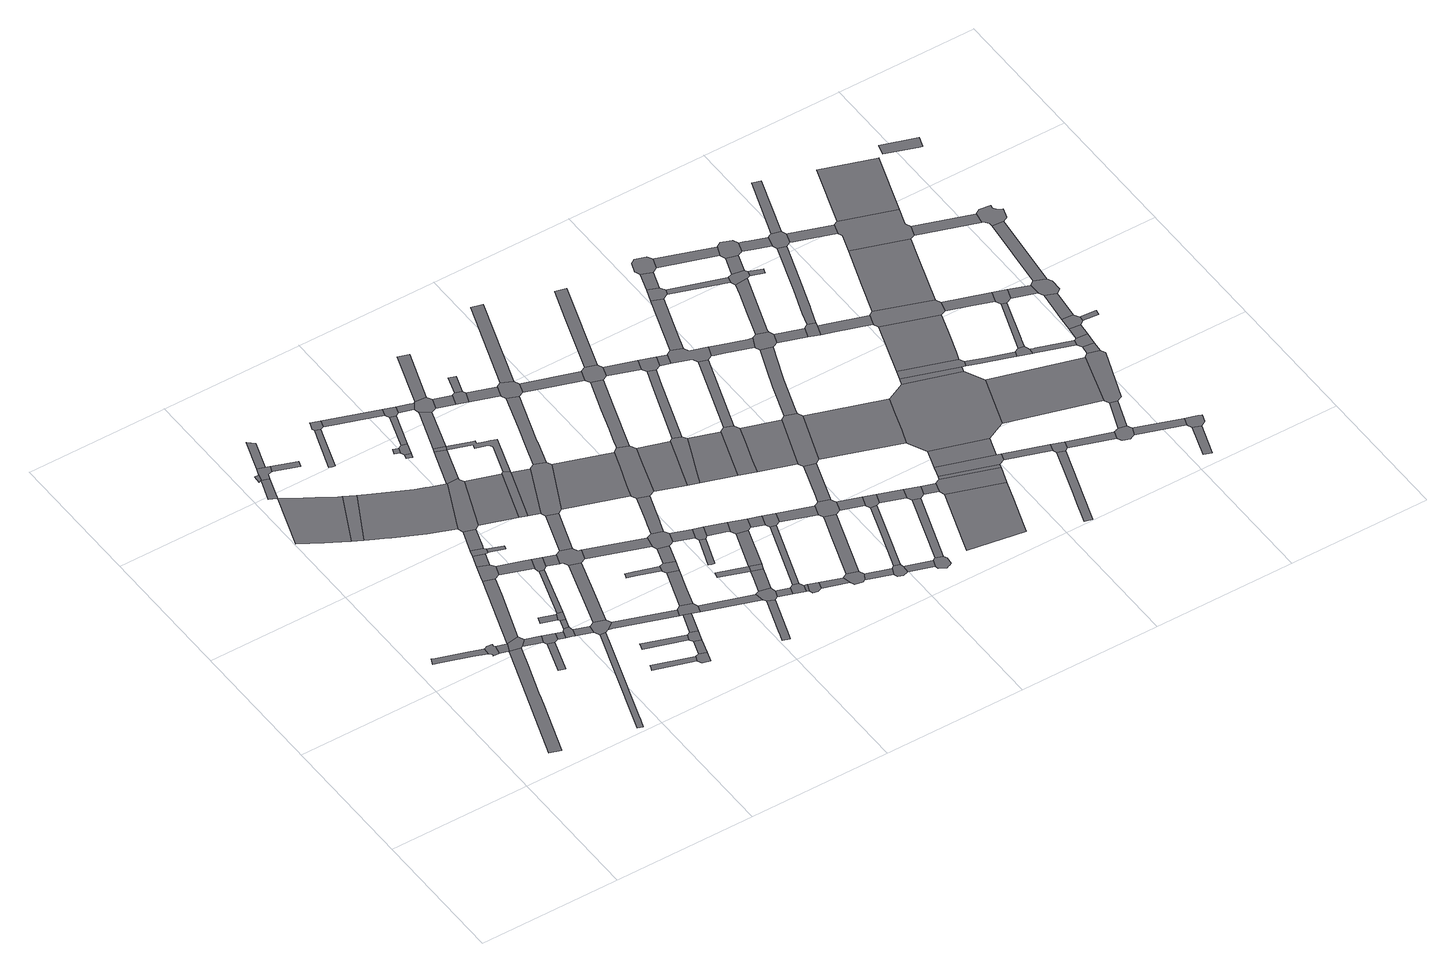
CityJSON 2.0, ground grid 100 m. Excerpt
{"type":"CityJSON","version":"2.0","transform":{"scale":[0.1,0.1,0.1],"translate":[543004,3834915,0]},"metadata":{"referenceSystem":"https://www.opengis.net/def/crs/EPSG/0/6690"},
"CityObjects":{
"road1":{"type":"Road","attributes":{"RoadStructureAttribute.sectionType":"1"},"geometry":[{"type":"MultiSurface","lod":"1","boundaries":[[[0,1,2,3,4,5,6,7,8,9,10,11,12]]]}]},
"road2":{"type":"Road","attributes":{"RoadStructureAttribute.sectionType":"1"},"geometry":[{"type":"MultiSurface","lod":"1","boundaries":[[[13,14,15,16,17,18,19,20,21,22]]]}]},
"road3":{"type":"Road","geometry":[{"type":"MultiSurface","lod":"1","boundaries":[[[23,24,22,21,25,26,27,28,29,30,31,32]]]}]},
"road4":{"type":"Road","attributes":{"RoadStructureAttribute.sectionType":"1"},"geometry":[{"type":"MultiSurface","lod":"1","boundaries":[[[30,29,33,0,34]]]}]},
"road5":{"type":"Road","geometry":[{"type":"MultiSurface","lod":"1","boundaries":[[[35,34,0,12,36,37]]]}]},
"road6":{"type":"Road","attributes":{"RoadStructureAttribute.sectionType":"1"},"geometry":[{"type":"MultiSurface","lod":"1","boundaries":[[[38,39,40,41]]]}]},
"road7":{"type":"Road","attributes":{"RoadStructureAttribute.sectionType":"1"},"geometry":[{"type":"MultiSurface","lod":"1","boundaries":[[[37,36,42,43,44]]]}]},
"road8":{"type":"Road","geometry":[{"type":"MultiSurface","lod":"1","boundaries":[[[45,46,47,48,49,50,51,52,53,54,55,56]]]}]},
"road9":{"type":"Road","attributes":{"RoadStructureAttribute.sectionType":"1"},"geometry":[{"type":"MultiSurface","lod":"1","boundaries":[[[57,58,50,59,60,61,62]]]}]},
"road10":{"type":"Road","geometry":[{"type":"MultiSurface","lod":"1","boundaries":[[[63,64,65,66,57,67]]]}]},
"road11":{"type":"Road","attributes":{"RoadStructureAttribute.sectionType":"1"},"geometry":[{"type":"MultiSurface","lod":"1","boundaries":[[[68,69,70,71,72,73,74,75,76,77,78]]]}]},
"road12":{"type":"Road","geometry":[{"type":"MultiSurface","lod":"1","boundaries":[[[79,34,35,80,81]]]}]},
"road13":{"type":"Road","geometry":[{"type":"MultiSurface","lod":"1","boundaries":[[[44,43,38,41,82,83]]]}]},
"road14":{"type":"Road","geometry":[{"type":"MultiSurface","lod":"1","boundaries":[[[84,67,57,62,85,86,87,88,89]]]}]},
"road15":{"type":"Road","geometry":[{"type":"MultiSurface","lod":"1","boundaries":[[[56,55,90,91]]]}]},
"road16":{"type":"Road","attributes":{"RoadStructureAttribute.sectionType":"1"},"geometry":[{"type":"MultiSurface","lod":"1","boundaries":[[[83,82,92,93]]]}]},
"road17":{"type":"Road","attributes":{"RoadStructureAttribute.sectionType":"1"},"geometry":[{"type":"MultiSurface","lod":"1","boundaries":[[[94,84,89,95]]]}]},
"road18":{"type":"Road","geometry":[{"type":"MultiSurface","lod":"1","boundaries":[[[96,93,92,97,98,99,100]]]}]},
"road19":{"type":"Road","geometry":[{"type":"MultiSurface","lod":"1","boundaries":[[[101,102,103,104]]]}]},
"road20":{"type":"Road","geometry":[{"type":"MultiSurface","lod":"1","boundaries":[[[105,106,107,108,88,87]]]}]},
"road21":{"type":"Road","attributes":{"RoadStructureAttribute.sectionType":"1"},"geometry":[{"type":"MultiSurface","lod":"1","boundaries":[[[109,96,100,110]]]}]},
"road22":{"type":"Road","attributes":{"RoadStructureAttribute.sectionType":"1"},"geometry":[{"type":"MultiSurface","lod":"1","boundaries":[[[111,99,98,112,113,114]]]}]},
"road23":{"type":"Road","geometry":[{"type":"MultiSurface","lod":"1","boundaries":[[[115,104,103,109,110,116]]]}]},
"road24":{"type":"Road","geometry":[{"type":"MultiSurface","lod":"1","boundaries":[[[117,118,79,81,119,120,121]]]}]},
"road25":{"type":"Road","geometry":[{"type":"MultiSurface","lod":"1","boundaries":[[[122,117,121,123,124]]]}]},
"road26":{"type":"Road","geometry":[{"type":"MultiSurface","lod":"1","boundaries":[[[125,126,127,114,113,128,129,130,68,78,131,132,133]]]}]},
"road27":{"type":"Road","geometry":[{"type":"MultiSurface","lod":"1","boundaries":[[[134,135,136,137,138,91,90,139,140,141,142,143,144]]]}]},
"road28":{"type":"Road","geometry":[{"type":"MultiSurface","lod":"1","boundaries":[[[145,122,124,146,147,148,149,150]]]}]},
"road29":{"type":"Road","attributes":{"RoadStructureAttribute.sectionType":"1"},"geometry":[{"type":"MultiSurface","lod":"1","boundaries":[[[151,152,153,154,155]]]}]},
"road30":{"type":"Road","attributes":{"RoadStructureAttribute.sectionType":"1"},"geometry":[{"type":"MultiSurface","lod":"1","boundaries":[[[156,157,115,116,158]]]}]},
"road31":{"type":"Road","attributes":{"RoadStructureAttribute.sectionType":"1"},"geometry":[{"type":"MultiSurface","lod":"1","boundaries":[[[159,160,120,119,161,162]]]}]},
"road32":{"type":"Road","geometry":[{"type":"MultiSurface","lod":"1","boundaries":[[[163,145,150,164,165]]]}]},
"road33":{"type":"Road","geometry":[{"type":"MultiSurface","lod":"1","boundaries":[[[166,167,168,148,147]]]}]},
"road34":{"type":"Road","attributes":{"RoadStructureAttribute.sectionType":"1"},"geometry":[{"type":"MultiSurface","lod":"1","boundaries":[[[169,170,171,172,173,174,175]]]}]},
"road35":{"type":"Road","attributes":{"RoadStructureAttribute.sectionType":"1"},"geometry":[{"type":"MultiSurface","lod":"1","boundaries":[[[176,177,178,179,180]]]}]},
"road36":{"type":"Road","attributes":{"RoadStructureAttribute.sectionType":"1"},"geometry":[{"type":"MultiSurface","lod":"1","boundaries":[[[181,125,133,182,183]]]}]},
"road37":{"type":"Road","geometry":[{"type":"MultiSurface","lod":"1","boundaries":[[[184,155,154,185,186,187]]]}]},
"road38":{"type":"Road","geometry":[{"type":"MultiSurface","lod":"1","boundaries":[[[162,161,188,156,158,189,190]]]}]},
"road39":{"type":"Road","attributes":{"RoadStructureAttribute.sectionType":"1"},"geometry":[{"type":"MultiSurface","lod":"1","boundaries":[[[191,132,131,192,193,194,195]]]}]},
"road40":{"type":"Road","attributes":{"RoadStructureAttribute.sectionType":"1"},"geometry":[{"type":"MultiSurface","lod":"1","boundaries":[[[196,184,187,197]]]}]},
"road41":{"type":"Road","attributes":{"RoadStructureAttribute.sectionType":"1"},"geometry":[{"type":"MultiSurface","lod":"1","boundaries":[[[190,189,198,199,200]]]}]},
"road42":{"type":"Road","geometry":[{"type":"MultiSurface","lod":"1","boundaries":[[[201,202,203,169,175,204,205,206]]]}]},
"road43":{"type":"Road","geometry":[{"type":"MultiSurface","lod":"1","boundaries":[[[207,208,209,210,211,144,143,163,165,212,213]]]}]},
"road44":{"type":"Road","geometry":[{"type":"MultiSurface","lod":"1","boundaries":[[[214,215,180,179,196,197,216]]]}]},
"road45":{"type":"Road","geometry":[{"type":"MultiSurface","lod":"1","boundaries":[[[217,200,199,218,181,183,219,220,221,222]]]}]},
"road46":{"type":"Road","attributes":{"RoadStructureAttribute.sectionType":"1"},"geometry":[{"type":"MultiSurface","lod":"1","boundaries":[[[223,214,216,224]]]}]},
"road47":{"type":"Road","geometry":[{"type":"MultiSurface","lod":"1","boundaries":[[[225,226,227,228]]]}]},
"road48":{"type":"Road","attributes":{"RoadStructureAttribute.sectionType":"1"},"geometry":[{"type":"MultiSurface","lod":"1","boundaries":[[[229,230,231,232]]]}]},
"road49":{"type":"Road","attributes":{"RoadStructureAttribute.sectionType":"1"},"geometry":[{"type":"MultiSurface","lod":"1","boundaries":[[[213,212,233,234]]]}]},
"road50":{"type":"Road","geometry":[{"type":"MultiSurface","lod":"1","boundaries":[[[235,228,227,229,232,236]]]}]},
"road51":{"type":"Road","attributes":{"RoadStructureAttribute.sectionType":"1"},"geometry":[{"type":"MultiSurface","lod":"1","boundaries":[[[206,205,204,237,238,239,240,241]]]}]},
"road52":{"type":"Road","geometry":[{"type":"MultiSurface","lod":"1","boundaries":[[[242,195,194,223,224,243,244,245]]]}]},
"road53":{"type":"Road","attributes":{"RoadStructureAttribute.sectionType":"1"},"geometry":[{"type":"MultiSurface","lod":"1","boundaries":[[[246,217,222,247]]]}]},
"road54":{"type":"Road","attributes":{"RoadStructureAttribute.sectionType":"1"},"geometry":[{"type":"MultiSurface","lod":"1","boundaries":[[[248,249,250,144,211,251]]]}]},
"road55":{"type":"Road","attributes":{"RoadStructureAttribute.sectionType":"1"},"geometry":[{"type":"MultiSurface","lod":"1","boundaries":[[[252,253,254,255,256,257,258,259,260]]]}]},
"road56":{"type":"Road","attributes":{"RoadStructureAttribute.sectionType":"1"},"geometry":[{"type":"MultiSurface","lod":"1","boundaries":[[[261,235,236,262]]]}]},
"road57":{"type":"Road","geometry":[{"type":"MultiSurface","lod":"1","boundaries":[[[263,264,234,233,265,266,267]]]}]},
"road58":{"type":"Road","attributes":{"RoadStructureAttribute.sectionType":"1"},"geometry":[{"type":"MultiSurface","lod":"1","boundaries":[[[268,269,270,242,245,271,272]]]}]},
"road59":{"type":"Road","geometry":[{"type":"MultiSurface","lod":"1","boundaries":[[[273,248,251,274]]]}]},
"road60":{"type":"Road","attributes":{"RoadStructureAttribute.sectionType":"1"},"geometry":[{"type":"MultiSurface","lod":"1","boundaries":[[[220,219,275,276]]]}]},
"road61":{"type":"Road","attributes":{"function":"2","RoadStructureAttribute.sectionType":"1"},"geometry":[{"type":"MultiSurface","lod":"1","boundaries":[[[266,265,277,278]]]}]},
"road62":{"type":"Road","geometry":[{"type":"MultiSurface","lod":"1","boundaries":[[[241,240,239,261,262,279,280]]]}]},
"road63":{"type":"Road","attributes":{"RoadStructureAttribute.sectionType":"1"},"geometry":[{"type":"MultiSurface","lod":"1","boundaries":[[[244,243,281,282]]]}]},
"road64":{"type":"Road","geometry":[{"type":"MultiSurface","lod":"1","boundaries":[[[283,260,259,284,268,272,285]]]}]},
"road65":{"type":"Road","attributes":{"RoadStructureAttribute.sectionType":"1"},"geometry":[{"type":"MultiSurface","lod":"1","boundaries":[[[286,287,273,274,288]]]}]},
"road66":{"type":"Road","attributes":{"RoadStructureAttribute.sectionType":"1"},"geometry":[{"type":"MultiSurface","lod":"1","boundaries":[[[289,290,291,292,293,294,295,274,251,296,297,298,299,300,301,302,263,267]]]}]},
"road67":{"type":"Road","geometry":[{"type":"MultiSurface","lod":"1","boundaries":[[[303,304,305,278,277,246,247,306,307,308]]]}]},
"road68":{"type":"Road","attributes":{"RoadStructureAttribute.sectionType":"1"},"geometry":[{"type":"MultiSurface","lod":"1","boundaries":[[[309,310,280,279,311,312]]]}]},
"road69":{"type":"Road","attributes":{"RoadStructureAttribute.sectionType":"1"},"geometry":[{"type":"MultiSurface","lod":"1","boundaries":[[[313,314,315,316,317,318,319,320]]]}]},
"road70":{"type":"Road","attributes":{"RoadStructureAttribute.sectionType":"1"},"geometry":[{"type":"MultiSurface","lod":"1","boundaries":[[[321,322,323,324,283,285,325]]]}]},
"road71":{"type":"Road","geometry":[{"type":"MultiSurface","lod":"1","boundaries":[[[326,312,311,327,286,288,328,329,330]]]}]},
"road72":{"type":"Road","geometry":[{"type":"MultiSurface","lod":"1","boundaries":[[[331,276,275,332,321,325,333,334,335,336]]]}]},
"road73":{"type":"Road","geometry":[{"type":"MultiSurface","lod":"1","boundaries":[[[337,338,282,281,339,340,313,320,341,342,343,344,345,346]]]}]},
"road74":{"type":"Road","geometry":[{"type":"MultiSurface","lod":"1","boundaries":[[[347,348,349,350,351]]]}]},
"road75":{"type":"Road","attributes":{"RoadStructureAttribute.sectionType":"1"},"geometry":[{"type":"MultiSurface","lod":"1","boundaries":[[[329,328,352,353]]]}]},
"road76":{"type":"Road","attributes":{"RoadStructureAttribute.sectionType":"1"},"geometry":[{"type":"MultiSurface","lod":"1","boundaries":[[[354,355,356,357,358]]]}]},
"road77":{"type":"Road","attributes":{"RoadStructureAttribute.sectionType":"1"},"geometry":[{"type":"MultiSurface","lod":"1","boundaries":[[[335,334,359,360]]]}]},
"road78":{"type":"Road","attributes":{"function":"2","RoadStructureAttribute.sectionType":"1"},"geometry":[{"type":"MultiSurface","lod":"1","boundaries":[[[307,306,361,362,363,364]]]}]},
"road79":{"type":"Road","attributes":{"RoadStructureAttribute.sectionType":"1"},"geometry":[{"type":"MultiSurface","lod":"1","boundaries":[[[350,365,337,346,366,367,368]]]}]},
"road80":{"type":"Road","attributes":{"RoadStructureAttribute.sectionType":"1"},"geometry":[{"type":"MultiSurface","lod":"1","boundaries":[[[345,344,369,370]]]}]},
"road81":{"type":"Road","attributes":{"RoadStructureAttribute.sectionType":"1"},"geometry":[{"type":"MultiSurface","lod":"1","boundaries":[[[371,372,373,374,331,336,375,376,377,378]]]}]},
"road82":{"type":"Road","attributes":{"RoadStructureAttribute.sectionType":"1"},"geometry":[{"type":"MultiSurface","lod":"1","boundaries":[[[379,380,326,330,381]]]}]},
"road83":{"type":"Road","geometry":[{"type":"MultiSurface","lod":"1","boundaries":[[[382,353,352,383,384,385]]]}]},
"road84":{"type":"Road","geometry":[{"type":"MultiSurface","lod":"1","boundaries":[[[351,350,368,386]]]}]},
"road85":{"type":"Road","geometry":[{"type":"MultiSurface","lod":"1","boundaries":[[[360,359,354,358,387,388]]]}]},
"road86":{"type":"Road","geometry":[{"type":"MultiSurface","lod":"1","boundaries":[[[389,370,369,390,391,392]]]}]},
"road87":{"type":"Road","attributes":{"RoadStructureAttribute.sectionType":"1"},"geometry":[{"type":"MultiSurface","lod":"1","boundaries":[[[393,394,395,396,303,308,397,398,399,400,401]]]}]},
"road88":{"type":"Road","attributes":{"RoadStructureAttribute.sectionType":"1"},"geometry":[{"type":"MultiSurface","lod":"1","boundaries":[[[391,390,402,403]]]}]},
"road89":{"type":"Road","geometry":[{"type":"MultiSurface","lod":"1","boundaries":[[[404,405,382,385]]]}]},
"road90":{"type":"Road","geometry":[{"type":"MultiSurface","lod":"1","boundaries":[[[403,402,406,407,408,409,410,411]]]}]},
"road91":{"type":"Road","attributes":{"RoadStructureAttribute.sectionType":"1"},"geometry":[{"type":"MultiSurface","lod":"1","boundaries":[[[412,351,386,413]]]}]},
"road92":{"type":"Road","attributes":{"RoadStructureAttribute.sectionType":"1"},"geometry":[{"type":"MultiSurface","lod":"1","boundaries":[[[388,387,414,415,416]]]}]},
"road93":{"type":"Road","attributes":{"RoadStructureAttribute.sectionType":"1"},"geometry":[{"type":"MultiSurface","lod":"1","boundaries":[[[384,383,417,418,419]]]}]},
"road94":{"type":"Road","geometry":[{"type":"MultiSurface","lod":"1","boundaries":[[[420,421,364,363,362,361,371,378,422,423,424,425,426]]]}]},
"road95":{"type":"Road","attributes":{"RoadStructureAttribute.sectionType":"1"},"geometry":[{"type":"MultiSurface","lod":"1","boundaries":[[[427,389,392,428,429]]]}]},
"road96":{"type":"Road","attributes":{"RoadStructureAttribute.sectionType":"1"},"geometry":[{"type":"MultiSurface","lod":"1","boundaries":[[[411,410,430,431]]]}]},
"road97":{"type":"Road","geometry":[{"type":"MultiSurface","lod":"1","boundaries":[[[416,415,432,412,413,433,434]]]}]},
"road98":{"type":"Road","geometry":[{"type":"MultiSurface","lod":"1","boundaries":[[[435,436,419,418,393,401,437,438,439]]]}]},
"road99":{"type":"Road","attributes":{"RoadStructureAttribute.sectionType":"1"},"geometry":[{"type":"MultiSurface","lod":"1","boundaries":[[[434,433,440,441]]]}]},
"road100":{"type":"Road","attributes":{"function":"2","RoadStructureAttribute.sectionType":"1"},"geometry":[{"type":"MultiSurface","lod":"1","boundaries":[[[425,424,423,422,442,443,444,445]]]}]},
"road101":{"type":"Road","geometry":[{"type":"MultiSurface","lod":"1","boundaries":[[[446,447,431,430,448,449,450,451,452]]]}]},
"road102":{"type":"Road","geometry":[{"type":"MultiSurface","lod":"1","boundaries":[[[441,440,427,429,453,454]]]}]},
"road103":{"type":"Road","attributes":{"RoadStructureAttribute.sectionType":"1"},"geometry":[{"type":"MultiSurface","lod":"1","boundaries":[[[451,450,455,456,457]]]}]},
"road104":{"type":"Road","geometry":[{"type":"MultiSurface","lod":"1","boundaries":[[[458,459,445,444,443,442,460,461,462,463,464]]]}]},
"road105":{"type":"Road","attributes":{"RoadStructureAttribute.sectionType":"1"},"geometry":[{"type":"MultiSurface","lod":"1","boundaries":[[[438,437,465,466,467]]]}]},
"road106":{"type":"Road","attributes":{"RoadStructureAttribute.sectionType":"1"},"geometry":[{"type":"MultiSurface","lod":"1","boundaries":[[[468,469,470,471,472,420,426,473,474]]]}]},
"road107":{"type":"Road","attributes":{"RoadStructureAttribute.sectionType":"1"},"geometry":[{"type":"MultiSurface","lod":"1","boundaries":[[[475,435,439,476]]]}]},
"road108":{"type":"Road","attributes":{"RoadStructureAttribute.sectionType":"1"},"geometry":[{"type":"MultiSurface","lod":"1","boundaries":[[[477,478,479,446,452,480]]]}]},
"road109":{"type":"Road","attributes":{"RoadStructureAttribute.sectionType":"1"},"geometry":[{"type":"MultiSurface","lod":"1","boundaries":[[[454,453,481,482]]]}]},
"road110":{"type":"Road","geometry":[{"type":"MultiSurface","lod":"1","boundaries":[[[483,484,457,456,485,486,487,488,489,490,491]]]}]},
"road111":{"type":"Road","attributes":{"function":"2","RoadStructureAttribute.sectionType":"1"},"geometry":[{"type":"MultiSurface","lod":"1","boundaries":[[[463,462,461,460,492,493,494,495]]]}]},
"road112":{"type":"Road","attributes":{"RoadStructureAttribute.sectionType":"1"},"geometry":[{"type":"MultiSurface","lod":"1","boundaries":[[[496,490,489,497,498]]]}]},
"road113":{"type":"Road","geometry":[{"type":"MultiSurface","lod":"1","boundaries":[[[499,500,482,481,501,477,480,502,503,504,505]]]}]},
"road114":{"type":"Road","geometry":[{"type":"MultiSurface","lod":"1","boundaries":[[[506,507,467,466,468,474,508,509,510,511]]]}]},
"road115":{"type":"Road","attributes":{"RoadStructureAttribute.sectionType":"1"},"geometry":[{"type":"MultiSurface","lod":"1","boundaries":[[[512,513,514,483,491,515,516]]]}]},
"road116":{"type":"Road","geometry":[{"type":"MultiSurface","lod":"1","boundaries":[[[517,495,494,493,492,518,519,520,521,522]]]}]},
"road117":{"type":"Road","attributes":{"RoadStructureAttribute.sectionType":"1"},"geometry":[{"type":"MultiSurface","lod":"1","boundaries":[[[523,524,525,458,464,526,527]]]}]},
"road118":{"type":"Road","geometry":[{"type":"MultiSurface","lod":"1","boundaries":[[[528,498,497,529,530,531,532,533,534,535]]]}]},
"road119":{"type":"Road","attributes":{"RoadStructureAttribute.sectionType":"1"},"geometry":[{"type":"MultiSurface","lod":"1","boundaries":[[[503,502,536,537]]]}]},
"road120":{"type":"Road","attributes":{"RoadStructureAttribute.sectionType":"1"},"geometry":[{"type":"MultiSurface","lod":"1","boundaries":[[[538,539,540,499,505,541,542]]]}]},
"road121":{"type":"Road","attributes":{"RoadStructureAttribute.sectionType":"1"},"geometry":[{"type":"MultiSurface","lod":"1","boundaries":[[[510,509,543,544,545]]]}]},
"road122":{"type":"Road","attributes":{"function":"2","RoadStructureAttribute.sectionType":"1"},"geometry":[{"type":"MultiSurface","lod":"1","boundaries":[[[521,520,519,518,546,547]]]}]},
"road123":{"type":"Road","geometry":[{"type":"MultiSurface","lod":"1","boundaries":[[[537,536,512,516,548,549,550]]]}]},
"road124":{"type":"Road","attributes":{"RoadStructureAttribute.sectionType":"1"},"geometry":[{"type":"MultiSurface","lod":"1","boundaries":[[[551,552,506,511,553]]]}]},
"road125":{"type":"Road","attributes":{"RoadStructureAttribute.sectionType":"1"},"geometry":[{"type":"MultiSurface","lod":"1","boundaries":[[[554,528,535,555]]]}]},
"road126":{"type":"Road","geometry":[{"type":"MultiSurface","lod":"1","boundaries":[[[545,544,523,527,556,557]]]}]},
"road127":{"type":"Road","attributes":{"RoadStructureAttribute.sectionType":"1"},"geometry":[{"type":"MultiSurface","lod":"1","boundaries":[[[550,549,558,559]]]}]},
"road128":{"type":"Road","attributes":{"RoadStructureAttribute.sectionType":"1"},"geometry":[{"type":"MultiSurface","lod":"1","boundaries":[[[560,561,562,517,522,563]]]}]},
"road129":{"type":"Road","geometry":[{"type":"MultiSurface","lod":"1","boundaries":[[[564,547,546,538,542,565,566,567]]]}]},
"road130":{"type":"Road","attributes":{"RoadStructureAttribute.sectionType":"1"},"geometry":[{"type":"MultiSurface","lod":"1","boundaries":[[[557,556,568,569]]]}]},
"road131":{"type":"Road","geometry":[{"type":"MultiSurface","lod":"1","boundaries":[[[559,558,554,555,570,571]]]}]},
"road132":{"type":"Road","geometry":[{"type":"MultiSurface","lod":"1","boundaries":[[[572,569,568,573,560,563,574,575,576,577,578]]]}]},
"road133":{"type":"Road","attributes":{"RoadStructureAttribute.sectionType":"1"},"geometry":[{"type":"MultiSurface","lod":"1","boundaries":[[[571,570,579,580]]]}]},
"road134":{"type":"Road","attributes":{"function":"3","RoadStructureAttribute.sectionType":"1"},"geometry":[{"type":"MultiSurface","lod":"1","boundaries":[[[581,582,583,584,585,586,587]]]}]},
"road135":{"type":"Road","attributes":{"RoadStructureAttribute.sectionType":"1"},"geometry":[{"type":"MultiSurface","lod":"1","boundaries":[[[588,572,578,589,590]]]}]},
"road136":{"type":"Road","attributes":{"function":"2"},"geometry":[{"type":"MultiSurface","lod":"1","boundaries":[[[566,565,591,592,593,594]]]}]},
"road137":{"type":"Road","attributes":{"RoadStructureAttribute.sectionType":"1"},"geometry":[{"type":"MultiSurface","lod":"1","boundaries":[[[595,596,597,564,567,598,599,600,601,602,603]]]}]},
"road138":{"type":"Road","attributes":{"RoadStructureAttribute.sectionType":"1"},"geometry":[{"type":"MultiSurface","lod":"1","boundaries":[[[604,605,576,575,606,607,608,609]]]}]},
"road139":{"type":"Road","geometry":[{"type":"MultiSurface","lod":"1","boundaries":[[[610,611,580,579,581,587,612]]]}]},
"road140":{"type":"Road","geometry":[{"type":"MultiSurface","lod":"1","boundaries":[[[613,588,590,614,615,616,617]]]}]},
"road141":{"type":"Road","attributes":{"function":"3","RoadStructureAttribute.sectionType":"1"},"geometry":[{"type":"MultiSurface","lod":"1","boundaries":[[[618,610,612,619]]]}]},
"road142":{"type":"Road","geometry":[{"type":"MultiSurface","lod":"1","boundaries":[[[620,621,618,619,622,623,624]]]}]},
"road143":{"type":"Road","attributes":{"RoadStructureAttribute.sectionType":"1"},"geometry":[{"type":"MultiSurface","lod":"1","boundaries":[[[625,613,617,626]]]}]},
"road144":{"type":"Road","geometry":[{"type":"MultiSurface","lod":"1","boundaries":[[[627,628,609,608,595,603,629,630,631,632]]]}]},
"road145":{"type":"Road","attributes":{"function":"3","RoadStructureAttribute.sectionType":"1"},"geometry":[{"type":"MultiSurface","lod":"1","boundaries":[[[633,620,624,634,635]]]}]},
"road146":{"type":"Road","geometry":[{"type":"MultiSurface","lod":"1","boundaries":[[[636,637,638,639,640,625,626,641,642,643]]]}]},
"road147":{"type":"Road","attributes":{"RoadStructureAttribute.sectionType":"1"},"geometry":[{"type":"MultiSurface","lod":"1","boundaries":[[[616,615,644,645,646]]]}]},
"road148":{"type":"Road","attributes":{"RoadStructureAttribute.sectionType":"1"},"geometry":[{"type":"MultiSurface","lod":"1","boundaries":[[[631,630,647,648]]]}]},
"road149":{"type":"Road","attributes":{"RoadStructureAttribute.sectionType":"1"},"geometry":[{"type":"MultiSurface","lod":"1","boundaries":[[[649,650,651,652,653,654,655,656,627,632]]]}]},
"road150":{"type":"Road","attributes":{"RoadStructureAttribute.sectionType":"1"},"geometry":[{"type":"MultiSurface","lod":"1","boundaries":[[[657,658,659,660,661,662,663,664,665]]]}]},
"road151":{"type":"Road","geometry":[{"type":"MultiSurface","lod":"1","boundaries":[[[666,667,668,669,594,593,592,591,633,635,670,671,672,673]]]}]},
"road152":{"type":"Road","geometry":[{"type":"MultiSurface","lod":"1","boundaries":[[[674,675,648,647,676,677,678,679]]]}]},
"road153":{"type":"Road","attributes":{"RoadStructureAttribute.sectionType":"1"},"geometry":[{"type":"MultiSurface","lod":"1","boundaries":[[[642,641,680,681]]]}]},
"road154":{"type":"Road","attributes":{"RoadStructureAttribute.sectionType":"1"},"geometry":[{"type":"MultiSurface","lod":"1","boundaries":[[[623,622,682,683]]]}]},
"road155":{"type":"Road","geometry":[{"type":"MultiSurface","lod":"1","boundaries":[[[684,646,645,651,650,685,686,687,688,689]]]}]},
"road156":{"type":"Road","attributes":{"RoadStructureAttribute.sectionType":"1"},"geometry":[{"type":"MultiSurface","lod":"1","boundaries":[[[690,691,684,689,692]]]}]},
"road157":{"type":"Road","attributes":{"function":"3","RoadStructureAttribute.sectionType":"1"},"geometry":[{"type":"MultiSurface","lod":"1","boundaries":[[[693,666,673,694,695]]]}]},
"road158":{"type":"Road","attributes":{"RoadStructureAttribute.sectionType":"1"},"geometry":[{"type":"MultiSurface","lod":"1","boundaries":[[[696,677,676,697,698,699]]]}]},
"road159":{"type":"Road","geometry":[{"type":"MultiSurface","lod":"1","boundaries":[[[683,682,657,665,700,701]]]}]},
"road160":{"type":"Road","geometry":[{"type":"MultiSurface","lod":"1","boundaries":[[[702,703,704,687,686]]]}]},
"road161":{"type":"Road","geometry":[{"type":"MultiSurface","lod":"1","boundaries":[[[705,693,695,706,707,708]]]}]},
"road162":{"type":"Road","geometry":[{"type":"MultiSurface","lod":"1","boundaries":[[[709,710,681,680,690,692,711,712,713,714,715]]]}]},
"road163":{"type":"Road","attributes":{"RoadStructureAttribute.sectionType":"1"},"geometry":[{"type":"MultiSurface","lod":"1","boundaries":[[[716,717,718,674,679,719,720,721,722,723]]]}]},
"road164":{"type":"Road","attributes":{"function":"3","RoadStructureAttribute.sectionType":"1"},"geometry":[{"type":"MultiSurface","lod":"1","boundaries":[[[724,705,708,725,726,727,728]]]}]},
"road165":{"type":"Road","attributes":{"RoadStructureAttribute.sectionType":"1"},"geometry":[{"type":"MultiSurface","lod":"1","boundaries":[[[701,700,729,730]]]}]},
"road166":{"type":"Road","attributes":{"RoadStructureAttribute.sectionType":"1"},"geometry":[{"type":"MultiSurface","lod":"1","boundaries":[[[731,732,733,734,714,713,735,736,737,738]]]}]},
"road167":{"type":"Road","geometry":[{"type":"MultiSurface","lod":"1","boundaries":[[[739,740,738,737,741,716,723,742,743,744,745,746]]]}]},
"road168":{"type":"Road","geometry":[{"type":"MultiSurface","lod":"1","boundaries":[[[747,748,699,698,724,728,749,750,751]]]}]},
"road169":{"type":"Road","attributes":{"function":"2"},"geometry":[{"type":"MultiSurface","lod":"1","boundaries":[[[672,671,752,753]]]}]},
"road170":{"type":"Road","attributes":{"RoadStructureAttribute.sectionType":"1"},"geometry":[{"type":"MultiSurface","lod":"1","boundaries":[[[754,707,706,755,756,757,758]]]}]},
"road171":{"type":"Road","geometry":[{"type":"MultiSurface","lod":"1","boundaries":[[[759,760,761,762,730,729,763,764,765,766,767,768,769]]]}]},
"road172":{"type":"Road","attributes":{"RoadStructureAttribute.sectionType":"1"},"geometry":[{"type":"MultiSurface","lod":"1","boundaries":[[[770,759,769,771]]]}]},
"road173":{"type":"Road","attributes":{"RoadStructureAttribute.sectionType":"1"},"geometry":[{"type":"MultiSurface","lod":"1","boundaries":[[[772,773,774,744,743,775,776,777,778]]]}]},
"road174":{"type":"Road","attributes":{"RoadStructureAttribute.sectionType":"1"},"geometry":[{"type":"MultiSurface","lod":"1","boundaries":[[[779,739,746,780]]]}]},
"road175":{"type":"Road","geometry":[{"type":"MultiSurface","lod":"1","boundaries":[[[781,758,757,782,783,784,785]]]}]},
"road176":{"type":"Road","attributes":{"function":"3","RoadStructureAttribute.sectionType":"1"},"geometry":[{"type":"MultiSurface","lod":"1","boundaries":[[[786,787,747,751,788,789]]]}]},
"road177":{"type":"Road","attributes":{"RoadStructureAttribute.sectionType":"1"},"geometry":[{"type":"MultiSurface","lod":"1","boundaries":[[[768,767,790,791]]]}]},
"road178":{"type":"Road","attributes":{"RoadStructureAttribute.sectionType":"1"},"geometry":[{"type":"MultiSurface","lod":"1","boundaries":[[[792,793,794,795,796]]]}]},
"road179":{"type":"Road","attributes":{"RoadStructureAttribute.sectionType":"1"},"geometry":[{"type":"MultiSurface","lod":"1","boundaries":[[[750,749,797,798,799]]]}]},
"road180":{"type":"Road","attributes":{"RoadStructureAttribute.sectionType":"1"},"geometry":[{"type":"MultiSurface","lod":"1","boundaries":[[[800,801,781,785,802,803,804]]]}]},
"road181":{"type":"Road","geometry":[{"type":"MultiSurface","lod":"1","boundaries":[[[805,806,807,753,752,770,771,808,809,810,811,812,813]]]}]},
"road182":{"type":"Road","attributes":{"RoadStructureAttribute.sectionType":"1"},"geometry":[{"type":"MultiSurface","lod":"1","boundaries":[[[814,815,816,783,782,817,818,819,820]]]}]},
"road183":{"type":"Road","geometry":[{"type":"MultiSurface","lod":"1","boundaries":[[[821,822,791,790,792,796,823,824,825]]]}]},
"road184":{"type":"Road","geometry":[{"type":"MultiSurface","lod":"1","boundaries":[[[826,827,778,777,828,829,786,789,830,831,832,833,834,835,836]]]}]},
"road185":{"type":"Road","attributes":{"RoadStructureAttribute.sectionType":"1"},"geometry":[{"type":"MultiSurface","lod":"1","boundaries":[[[837,805,813,838]]]}]},
"road186":{"type":"Road","geometry":[{"type":"MultiSurface","lod":"1","boundaries":[[[799,798,800,804,839,840]]]}]},
"road187":{"type":"Road","geometry":[{"type":"MultiSurface","lod":"1","boundaries":[[[841,842,820,819,837,838,843]]]}]},
"road188":{"type":"Road","attributes":{"RoadStructureAttribute.sectionType":"1"},"geometry":[{"type":"MultiSurface","lod":"1","boundaries":[[[844,841,843,845]]]}]},
"road189":{"type":"Road","attributes":{"RoadStructureAttribute.sectionType":"1"},"geometry":[{"type":"MultiSurface","lod":"1","boundaries":[[[840,839,846,847]]]}]},
"road190":{"type":"Road","geometry":[{"type":"MultiSurface","lod":"1","boundaries":[[[848,844,845,849,850,851,852,853]]]}]},
"road191":{"type":"Road","attributes":{"RoadStructureAttribute.sectionType":"1"},"geometry":[{"type":"MultiSurface","lod":"1","boundaries":[[[854,848,853,855,856]]]}]},
"road192":{"type":"Road","attributes":{"function":"3","RoadStructureAttribute.sectionType":"1"},"geometry":[{"type":"MultiSurface","lod":"1","boundaries":[[[857,826,836,858,859]]]}]},
"road193":{"type":"Road","attributes":{"RoadStructureAttribute.sectionType":"1"},"geometry":[{"type":"MultiSurface","lod":"1","boundaries":[[[851,850,860,861,862]]]}]},
"road194":{"type":"Road","geometry":[{"type":"MultiSurface","lod":"1","boundaries":[[[863,847,846,854,856,864,865,866,867]]]}]},
"road195":{"type":"Road","attributes":{"RoadStructureAttribute.sectionType":"1"},"geometry":[{"type":"MultiSurface","lod":"1","boundaries":[[[832,831,868,869]]]}]},
"road196":{"type":"Road","attributes":{"RoadStructureAttribute.sectionType":"1"},"geometry":[{"type":"MultiSurface","lod":"1","boundaries":[[[870,863,867,871]]]}]},
"road197":{"type":"Road","geometry":[{"type":"MultiSurface","lod":"1","boundaries":[[[872,869,868,873,874,875,876,870,871,877,878,879,880,881,882,883,884]]]}]},
"road198":{"type":"Road","attributes":{"RoadStructureAttribute.sectionType":"1"},"geometry":[{"type":"MultiSurface","lod":"1","boundaries":[[[885,886,887,888,889]]]}]}
},
"vertices":[
[572,1044,0],[571,1041,0],[523,899,0],[273,164,0],[353,138,0],[486,538,0],[503,588,0],[519,637,0],[549,727,0],[598,874,0],[599,876,0],[646,1016,0],[650,1029,0],
[440,1151,0],[373,1174,0],[239,1219,0],[147,1251,0],[134,1255,0],[119,1211,0],[175,1192,0],[360,1130,0],[453,1098,0],[455,1146,0],
[480,1156,0],[467,1149,0],[463,1091,0],[471,1079,0],[471,1071,0],[468,1064,0],[511,1064,0],[525,1129,0],[518,1139,0],[517,1152,0],
[552,1051,0],[598,1107,0],
[688,1120,0],[663,1034,0],[707,1080,0],
[801,968,0],[728,737,0],[776,722,0],[848,951,0],
[713,1018,0],[791,992,0],[809,1046,0],
[458,2760,0],[361,2818,0],[357,2820,0],[340,2830,0],[211,2909,0],[140,2954,0],[9,2561,0],[160,2473,0],[206,2447,0],[304,2391,0],[306,2389,0],[482,2749,0],
[143,3143,0],[88,2982,0],[141,2958,0],[143,2965,0],[154,2997,0],[197,3125,0],
[155,3190,0],[130,3192,0],[123,3135,0],[138,3142,0],[160,3191,0],
[1118,853,0],[878,134,0],[848,45,0],[887,32,0],[906,90,0],[916,122,0],[919,130,0],[1073,600,0],[1116,730,0],[1156,846,0],[1158,850,0],
[779,1646,0],[811,1484,0],[857,1621,0],
[877,965,0],[895,1018,0],
[177,3242,0],[210,3163,0],[227,3168,0],[242,3170,0],[258,3214,0],[230,3224,0],
[374,2354,0],[560,2708,0],
[928,948,0],[945,1001,0],
[257,3473,0],[301,3434,0],
[961,1021,0],[962,937,0],[985,930,0],[1002,982,0],[996,1016,0],
[883,1188,0],[868,1140,0],[975,1108,0],[993,1154,0],
[247,3169,0],[416,3110,0],[423,3131,0],[431,3153,0],
[984,1093,0],[1017,1083,0],
[1009,980,0],[1093,894,0],[1098,892,0],[1105,947,0],
[1004,1157,0],[1037,1147,0],
[820,1770,0],[792,1687,0],[893,1636,0],[919,1711,0],[897,1744,0],
[851,1862,0],[903,1761,0],[928,1836,0],
[1143,965,0],[1118,954,0],[1112,951,0],[1099,891,0],[1115,858,0],[1117,853,0],[1180,864,0],[1238,903,0],[1220,941,0],
[1071,2482,0],[975,2515,0],[950,2526,0],[884,2552,0],[645,2664,0],[434,2322,0],[514,2284,0],[530,2276,0],[729,2183,0],[911,2114,0],[1076,2480,0],
[868,1912,0],[946,1838,0],[948,1838,0],[957,1870,0],[955,1871,0],[945,1886,0],
[1222,457,0],[1215,437,0],[1207,416,0],[1481,329,0],[1500,366,0],
[1116,1525,0],[1106,1485,0],[1151,1518,0],
[1120,1644,0],[1101,1650,0],[1109,1561,0],[1136,1638,0],
[924,2076,0],[950,1901,0],[1001,2049,0],
[1056,1804,0],[1061,1818,0],[1065,1832,0],
[663,3325,0],[643,3267,0],[554,3006,0],[574,3000,0],[594,2994,0],[681,3255,0],[701,3313,0],
[1275,648,0],[1268,625,0],[1261,602,0],[1544,512,0],[1562,552,0],
[1298,1466,0],[1302,1208,0],[1375,1444,0],
[1526,375,0],[1501,298,0],[1552,282,0],[1577,358,0],
[1113,1535,0],[1176,1539,0],[1202,1616,0],
[1247,900,0],[1213,854,0],[1230,848,0],[1615,720,0],[1633,771,0],
[1562,484,0],[1613,467,0],
[1185,1536,0],[1259,1510,0],[1285,1587,0],
[675,3395,0],[675,3394,0],[657,3342,0],[724,3320,0],[741,3372,0],[742,3373,0],
[1172,2448,0],[1171,2449,0],[1161,2464,0],[1160,2469,0],[1162,2483,0],[1033,2069,0],[1178,2440,0],
[1587,561,0],[1564,551,0],[1638,544,0],
[1323,1605,0],[1282,1502,0],[1411,1458,0],[1437,1536,0],[1415,1543,0],[1400,1579,0],
[1637,712,0],[1688,695,0],
[967,2918,0],[954,2879,0],[991,2867,0],[1004,2905,0],
[1004,2839,0],[993,2806,0],[1032,2793,0],[1043,2826,0],
[1277,1988,0],[1403,2365,0],
[1031,2920,0],[1070,2907,0],
[807,3292,0],[933,3250,0],[1095,3196,0],[1112,3248,0],[1113,3249,0],
[1667,790,0],[1742,677,0],[1759,729,0],[1743,765,0],
[1424,1908,0],[1501,1881,0],
[1168,2756,0],[1124,2625,0],[1077,2482,0],[1244,2731,0],
[1611,1194,0],[1606,1195,0],[1544,1214,0],[1537,1197,0],[1529,1179,0],[1531,1179,0],[1599,1156,0],[1745,1106,0],[1757,1149,0],
[1112,3164,0],[1151,3151,0],
[1423,2375,0],[1412,2370,0],[1332,1970,0],[1458,2346,0],[1461,2354,0],
[1761,1075,0],[1758,1067,0],[1707,911,0],[1783,886,0],[1837,1050,0],
[1178,2785,0],[1254,2760,0],
[1817,1321,0],[1834,1400,0],
[1409,1944,0],[1575,2307,0],
[1176,3168,0],[1194,3221,0],
[2119,551,0],[2109,613,0],
[1788,1157,0],[1757,1084,0],[1863,1130,0],
[1285,3106,0],[1281,3094,0],[1351,3057,0],
[1552,2634,0],[1513,2648,0],[1489,2656,0],[1425,2678,0],[1429,2690,0],[1432,2698,0],[1420,2702,0],[1402,2677,0],[1398,2665,0],[1392,2647,0],[1422,2637,0],[1476,2618,0],[1483,2616,0],[1493,2593,0],
[1612,2325,0],[1610,2324,0],[1589,2313,0],[1534,1901,0],[1707,2263,0],[1689,2298,0],
[1299,3186,0],[1279,3193,0],[1274,3136,0],[1306,3184,0],
[2133,527,0],[2048,274,0],[2036,232,0],[2019,187,0],[2068,170,0],[2076,195,0],[2096,250,0],[2183,508,0],
[1832,1285,0],[1806,1209,0],[1790,1159,0],[1789,1158,0],[1907,1265,0],
[1316,3192,0],[1278,3125,0],[1389,3072,0],[1417,3149,0],[1395,3183,0],
[1873,1415,0],[1831,1286,0],[1925,1273,0],[1942,1281,0],[1967,1355,0],[1949,1392,0],
[2139,626,0],[2126,620,0],[2129,535,0],[2133,528,0],[2185,509,0],[2192,513,0],[2207,522,0],[2208,521,0],[2227,574,0],[2218,608,0],
[2008,908,0],[2002,888,0],[1996,868,0],[2198,799,0],[2212,840,0],
[1511,3031,0],[1537,3108,0],
[2090,1205,0],[2013,992,0],[2033,985,0],[2053,979,0],[2128,1193,0],
[2080,1234,0],[2106,1308,0],
[1955,1763,0],[1988,1859,0],[2043,2016,0],[2085,2138,0],
[2177,736,0],[2252,710,0],[2256,720,0],[2274,774,0],
[2302,490,0],[2319,542,0],
[1976,1724,0],[1916,1543,0],[1905,1512,0],[1900,1496,0],[1976,1471,0],[1978,1478,0],[2007,1565,0],[2051,1697,0],
[1446,3581,0],[1319,3199,0],[1521,3556,0],
[1562,3119,0],[1591,3004,0],[1617,3081,0],[1609,3103,0],
[2288,815,0],
[2147,1211,0],[2172,1286,0],
[2345,557,0],[2382,464,0],[2399,516,0],[2383,545,0],
[1801,2903,0],[1720,2655,0],[1665,2489,0],[1664,2488,0],[1741,2465,0],[1742,2467,0],[1748,2488,0],[1795,2630,0],[1877,2873,0],
[2402,457,0],[2420,509,0],
[1651,3235,0],[1603,3250,0],
[2408,433,0],[2409,430,0],[2443,421,0],[2444,423,0],[2475,433,0],[2492,485,0],
[2308,1123,0],[2385,1107,0],
[2279,1166,0],[2291,1162,0],[2316,1237,0],
[1609,2998,0],[1784,2939,0],[1810,3017,0],
[2119,2160,0],[2093,2143,0],[2094,1715,0],[2126,1813,0],[2178,1971,0],[2217,2092,0],[2194,2132,0],
[2515,1057,0],[2553,1046,0],[2554,1048,0],
[2651,375,0],[2638,435,0],
[2308,1124,0],[2414,1120,0],[2439,1195,0],
[1845,3035,0],[1823,3024,0],[1913,2890,0],[1937,2964,0],[1920,3001,0],
[2499,1090,0],[2525,1166,0],
[2297,1647,0],[2330,1745,0],[2383,1904,0],[2423,2025,0],
[2673,455,0],[2654,444,0],[2664,346,0],[2719,335,0],[2737,345,0],[2765,393,0],[2748,428,0],
[2585,1061,0],[2610,1137,0],
[2820,317,0],[2913,286,0],[2934,336,0],
[2450,2039,0],[2436,2032,0],[2372,1622,0],[2413,1718,0],[2479,1872,0],[2528,1989,0],[2507,2019,0],
[2105,2826,0],[2289,2764,0],[2316,2843,0],
[2308,2730,0],[2229,2493,0],[2174,2325,0],[2136,2211,0],[2124,2174,0],[2314,2494,0],[2384,2703,0],
[2065,3689,0],[2142,3668,0],
[2838,946,0],[2829,917,0],[2779,769,0],[2915,923,0],
[2820,981,0],[2845,1057,0],
[2956,348,0],[2949,345,0],[2923,258,0],[2923,257,0],[2958,243,0],[2960,244,0],[2997,258,0],[3002,313,0],[2994,336,0],
[2604,1545,0],[2636,1643,0],[2689,1802,0],[2729,1920,0],
[3182,253,0],[3164,203,0],[3183,253,0],
[2883,1077,0],[2857,1063,0],[2826,970,0],[2951,941,0],[2974,1014,0],[2957,1047,0],[2958,1049,0],
[2352,2861,0],[2318,2843,0],[2410,2717,0],[2419,2722,0],[2443,2798,0],[2428,2833,0],
[3124,852,0],[3048,623,0],[2975,404,0],[3085,610,0],[3165,848,0],
[2767,1942,0],[2719,1506,0],[2751,1604,0],[2805,1764,0],[2844,1884,0],[2824,1920,0],
[2649,2615,0],[2609,2497,0],[2451,2040,0],[2670,2498,0],[2704,2595,0],
[3204,264,0],[3171,178,0],[3219,151,0],[3235,159,0],[3243,162,0],[3261,171,0],[3266,224,0],[3254,247,0],
[3106,889,0],[3131,960,0],
[2986,1385,0],[2900,1129,0],[2887,1089,0],[2962,1060,0],[3063,1365,0],
[2619,2656,0],[2632,2652,0],[2657,2728,0],
[2966,1424,0],[3099,1800,0],
[3166,849,0],[3190,859,0],[3215,931,0],
[2571,3517,0],[2495,3292,0],[2648,3498,0],
[3373,767,0],[3423,748,0],
[2743,2614,0],[2769,2691,0],
[3355,803,0],[3380,875,0],
[2960,2511,0],[2957,2500,0],[2851,2189,0],[3019,2491,0],
[3133,1820,0],[3096,1385,0],[3227,1755,0],[3210,1794,0],
[2809,2592,0],[2835,2669,0],
[3459,768,0],[3483,839,0],
[2873,2690,0],[2944,2548,0],[3037,2501,0],[3055,2509,0],[3083,2584,0],[2965,2623,0],[2948,2658,0],
[3551,736,0],[3576,808,0],
[3566,698,0],[3432,297,0],[3403,211,0],[3802,146,0],[3823,213,0],[3893,421,0],[3943,572,0],
[3015,3117,0],[2995,2800,0],[3092,3091,0],
[3623,1204,0],[3661,1314,0],[3714,1473,0],[3751,1583,0],
[3335,2385,0],[3271,2218,0],[3217,2073,0],[3222,1830,0],[3274,1986,0],[3308,2085,0],[3326,2135,0],[3412,2359,0],[3414,2362,0],
[3323,2504,0],[3153,2561,0],[3076,2502,0],[3128,2485,0],[3318,2423,0],[3353,2497,0],
[3613,826,0],[3608,824,0],[3987,701,0],
[3047,3212,0],[3129,3109,0],[3130,3109,0],[3145,3148,0],[3124,3186,0],
[3620,849,0],[3996,728,0],
[3646,928,0],[3630,879,0],[4035,745,0],[4053,798,0],[4023,807,0],
[3092,3347,0],[3168,3320,0],
[3386,2512,0],[3369,2504,0],[3425,2367,0],[3452,2379,0],[3480,2454,0],[3464,2486,0],
[3691,1069,0],[4052,893,0],[4072,952,0],
[3136,3478,0],[3117,3467,0],[3102,3459,0],[3078,3386,0],[3081,3377,0],[3204,3341,0],[3232,3419,0],[3212,3453,0],
[3514,2982,0],[3515,2981,0],[3526,3023,0],
[3640,2315,0],[3666,2391,0],
[3467,2505,0],[3618,2953,0],[3529,2943,0],[3503,2864,0],[3466,2754,0],[3448,2698,0],[3439,2673,0],[3415,2600,0],
[4346,620,0],[4270,392,0],[4234,284,0],[4193,160,0],[4161,64,0],[4146,21,0],[4198,5,0],[4214,51,0],[4398,601,0],
[3887,1648,0],[3863,1636,0],[3809,1610,0],[3754,1584,0],[4199,1014,0],[4208,1019,0],[4335,1396,0],[4267,1530,0],
[3698,2410,0],[3683,2401,0],[3716,2289,0],[3743,2367,0],[3747,2379,0],[3751,2391,0],
[3590,3213,0],[3620,3287,0],
[4332,646,0],[4349,699,0],
[3561,3036,0],[3639,2961,0],[3644,2962,0],[3656,3000,0],[3655,3001,0],[3641,3021,0],
[3607,3174,0],[3596,3139,0],[3685,3152,0],
[3903,1694,0],[4273,1548,0],[4280,1569,0],
[3802,2347,0],[3803,2260,0],[4036,2182,0],[4061,2261,0],
[4421,615,0],[4439,669,0],
[3736,2931,0],[3743,2948,0],[3749,2966,0],
[3924,1760,0],[4305,1561,0],[4318,1600,0],[4302,1634,0],
[3657,3306,0],[3645,3300,0],[3710,3163,0],[3711,3163,0],[3722,3168,0],[3748,3243,0],[3731,3281,0],
[3921,3069,0],[3799,2710,0],[3728,2508,0],[3793,2509,0],[3800,2526,0],[3842,2648,0],[3857,2695,0],[3977,3051,0],
[4053,2147,0],[4324,1699,0],[4372,1841,0],[4386,1885,0],[4431,2020,0],
[4721,516,0],[4738,569,0],
[3830,3215,0],[3795,3227,0],[3793,3228,0],[3789,3230,0],[3794,3143,0],[3828,3132,0],[3905,3104,0],[3927,3181,0],
[3962,3196,0],[3951,3191,0],[3914,3083,0],[3990,3057,0],[4012,3068,0],[4036,3144,0],[4027,3165,0],[4021,3178,0],
[4094,2281,0],[4062,2262,0],[4471,2036,0],[4489,2114,0],[4472,2150,0],
[4838,837,0],[4956,1217,0],
[4445,1555,0],[4390,1532,0],[4545,1480,0],[4612,1458,0],[4625,1496,0],
[4775,582,0],[4767,579,0],[4759,577,0],[4757,576,0],[4738,480,0],[4790,464,0],[4806,472,0],[4812,475,0],[4826,482,0],[4850,537,0],[4832,574,0],
[4857,798,0],[4908,785,0],
[4134,3110,0],[4129,3112,0],[4036,3143,0],[4031,3061,0],[4109,3035,0],[4301,2969,0],[4326,3047,0],
[4110,3636,0],[4169,3615,0],
[4658,1509,0],[4708,1426,0],[4714,1465,0],[4710,1475,0],[4699,1505,0],
[4272,2807,0],[4171,2512,0],[4593,2517,0],[4648,2678,0],
[5143,374,0],[5162,431,0],
[5159,336,0],[5081,100,0],[5137,81,0],[5170,181,0],[5215,317,0],
[4625,1984,0],[4773,1935,0],[4798,2010,0],
[4790,1896,0],[4682,1579,0],[4719,1567,0],[4720,1569,0],[4825,1884,0],
[4987,1239,0],[4966,1224,0],[4958,1218,0],[4930,796,0],[4945,803,0],[5084,1179,0],[5083,1181,0],[5082,1183,0],[5066,1215,0],
[4748,1454,0],[4740,1456,0],[4720,1463,0],[4733,1417,0],[4735,1416,0],[4974,1335,0],[4984,1375,0],
[5247,403,0],[5218,412,0],[5228,324,0],[5251,337,0],[5271,395,0],
[4360,3061,0],[4355,3059,0],[4314,2939,0],[4316,2935,0],[4683,2693,0],[4684,2694,0],[4708,2770,0],[4707,2771,0],[4693,2810,0],[4701,2835,0],[4735,2936,0],
[4994,1299,0],[5074,1291,0],
[4866,1903,0],[4892,1978,0],
[5003,1386,0],[4986,1376,0],[5084,1377,0],
[5013,1477,0],[5094,1468,0],
[5034,1847,0],[5033,1930,0],
[5024,1575,0],[5125,1493,0],[5126,1494,0],[5128,1532,0],[5126,1533,0],[5104,1565,0],
[5050,1809,0],[5116,1662,0],[5128,1780,0],
[4506,3507,0],[4883,3381,0],[4884,3381,0],
[5165,1490,0],[5237,1482,0],[5242,1521,0],
[5066,1954,0],[5149,1793,0],[5164,1803,0],[5162,1887,0],[5144,1921,0],
[5091,2558,0],[5104,2638,0],
[5127,2497,0],[5207,2487,0],
[5140,2660,0],[5102,2554,0],[5111,2543,0],[5128,2522,0],[5129,2517,0],[5227,2498,0],[5234,2502,0],[5242,2507,0],[5267,2584,0],[5241,2593,0],[5236,2600,0],[5218,2628,0],[5221,2652,0],
[4944,3473,0],[4922,3395,0],[5138,3323,0],[5162,3315,0],[5188,3391,0]
]}
